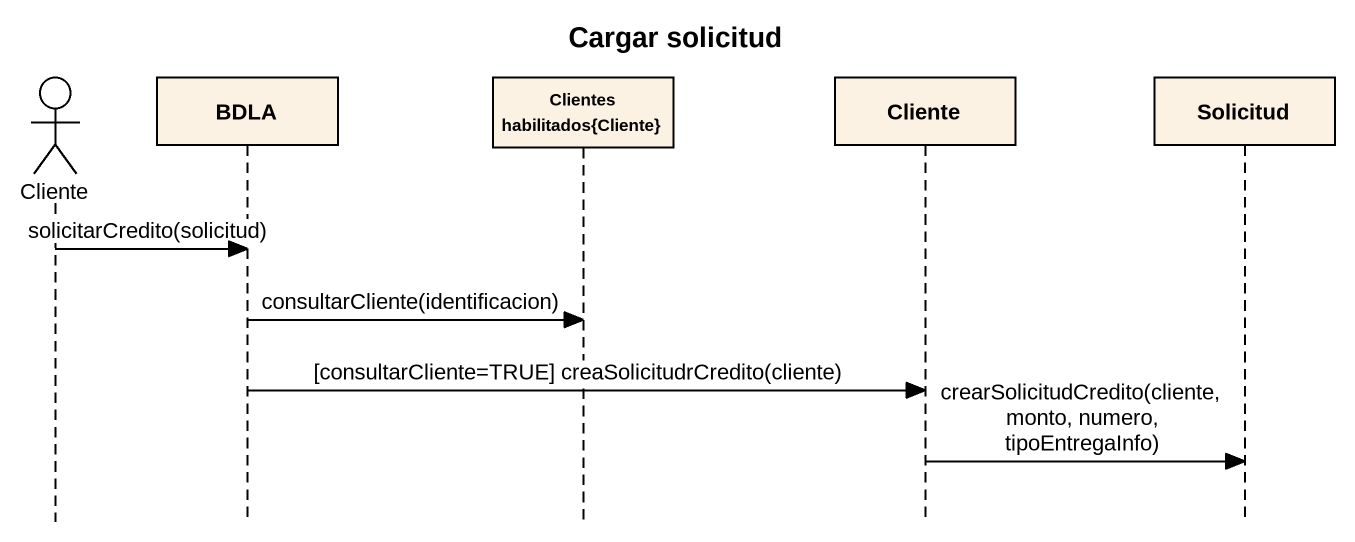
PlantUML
@startuml
title Cargar solicitud
hide footbox
actor Cliente
participant BDLA
participant "Clientes habilitados{Cliente}" as Clientes_habilitados_Cliente
participant "Cliente" as Cliente_2
participant Solicitud

Cliente -> BDLA : solicitarCredito(solicitud)
BDLA -> Clientes_habilitados_Cliente : consultarCliente(identificacion)
BDLA -> Cliente_2 : [consultarCliente=TRUE] creaSolicitudrCredito(cliente)
Cliente_2 -> Solicitud : crearSolicitudCredito(cliente, monto, numero, tipoEntregaInfo)
@enduml
